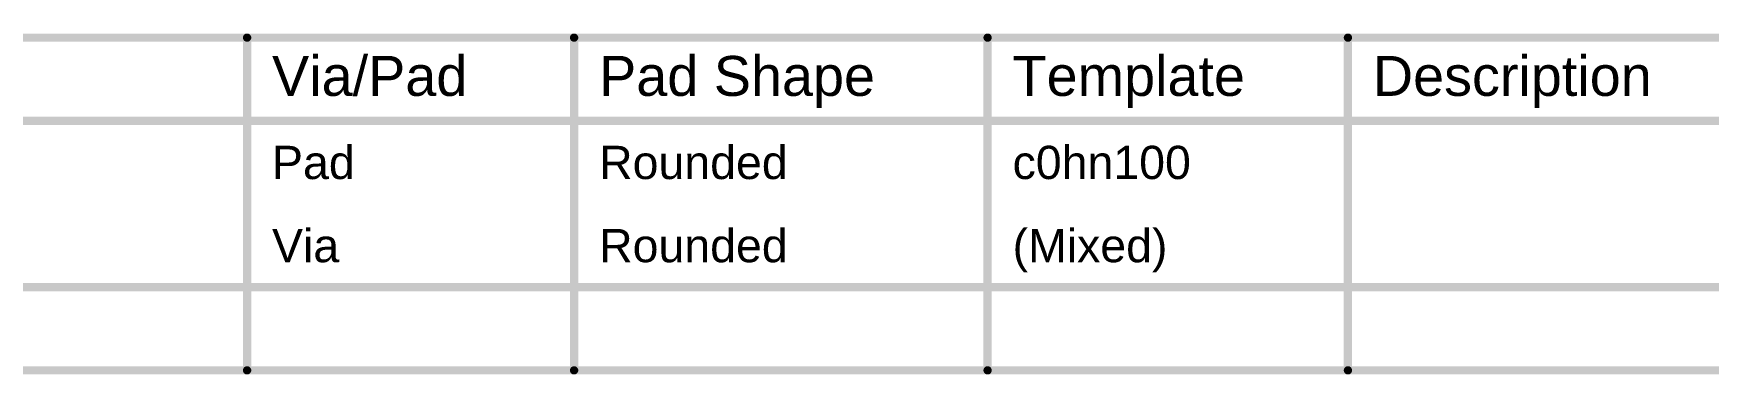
# Model space of a CAD drawing. Header units: inches. Extents: x -4.2 to 12.6, y -6.1 to 3.
# Drawn here: x 0.427 to 3.448, y 2.375 to 2.99 of the extents above; entities that cross this region are included whole.
import ezdxf

# ---------------------------------------------------------------- set-up
doc = ezdxf.new("R2010")
doc.units = ezdxf.units.IN
doc.header["$MEASUREMENT"] = 0
doc.layers.add('Drill Drawing', color=1, linetype='Continuous')
doc.styles.add('Arial', font='', dxfattribs={"height": 0.2})
doc.styles.get('Arial').set_extended_font_data('Arial')

msp = doc.modelspace()

# ---------------------------------------------------------------- linework, layer by layer
at = {"layer": 'Drill Drawing'}
for points in [[(-4.1675, 2.9825, 0.015, 0.015, 0), (6.3636, 2.9825, 0.015, 0.015, 0)], [(0.8121, 2.3825, 0.015, 0.015, 0), (0.8121, 2.9825, 0.015, 0.015, 0)], [(1.402, 2.3825, 0.015, 0.015, 0), (1.402, 2.9825, 0.015, 0.015, 0)], [(2.1478, 2.3825, 0.015, 0.015, 0), (2.1478, 2.9825, 0.015, 0.015, 0)], [(2.7976, 2.3825, 0.015, 0.015, 0), (2.7976, 2.9825, 0.015, 0.015, 0)], [(-4.1675, 2.8325, 0.015, 0.015, 0), (6.3636, 2.8325, 0.015, 0.015, 0)], [(-4.1675, 2.5325, 0.015, 0.015, 0), (6.3636, 2.5325, 0.015, 0.015, 0)], [(-4.1675, 2.3825, 0.015, 0.015, 0), (6.3636, 2.3825, 0.015, 0.015, 0)]]:
    msp.add_lwpolyline(points, format="xyseb", dxfattribs=at)
for points in [[(0.8084, 2.9825, 0.0075, 0.0075, 1), (0.8159, 2.9825, 0.0075, 0.0075, 1)], [(1.3982, 2.9825, 0.0075, 0.0075, 1), (1.4057, 2.9825, 0.0075, 0.0075, 1)], [(2.144, 2.9825, 0.0075, 0.0075, 1), (2.1515, 2.9825, 0.0075, 0.0075, 1)], [(2.7939, 2.9825, 0.0075, 0.0075, 1), (2.8014, 2.9825, 0.0075, 0.0075, 1)], [(0.8084, 2.3825, 0.0075, 0.0075, 1), (0.8159, 2.3825, 0.0075, 0.0075, 1)], [(1.3982, 2.3825, 0.0075, 0.0075, 1), (1.4057, 2.3825, 0.0075, 0.0075, 1)], [(2.144, 2.3825, 0.0075, 0.0075, 1), (2.1515, 2.3825, 0.0075, 0.0075, 1)], [(2.7939, 2.3825, 0.0075, 0.0075, 1), (2.8014, 2.3825, 0.0075, 0.0075, 1)]]:
    msp.add_lwpolyline(points, format="xyseb", close=True, dxfattribs=at)

# ---------------------------------------------------------------- texts
at = {"layer": 'Drill Drawing', "style": 'Arial'}
for s, height, p in [('Via/Pad', 0.072, (0.8571, 2.8775)), ('Pad Shape', 0.072, (1.447, 2.8775)), ('Template', 0.072, (2.1928, 2.8775)), ('Description', 0.072, (2.8426, 2.8775)), ('Pad', 0.06, (0.8571, 2.7275)), ('Rounded', 0.06, (1.447, 2.7275)), ('c0hn100', 0.06, (2.1928, 2.7275)), ('Via', 0.06, (0.8571, 2.5775)), ('Rounded', 0.06, (1.447, 2.5775)), ('(Mixed)', 0.06, (2.1928, 2.5775))]:
    msp.add_text(s, height=height, dxfattribs=at).set_placement(p)

doc.saveas('drawing.dxf')
